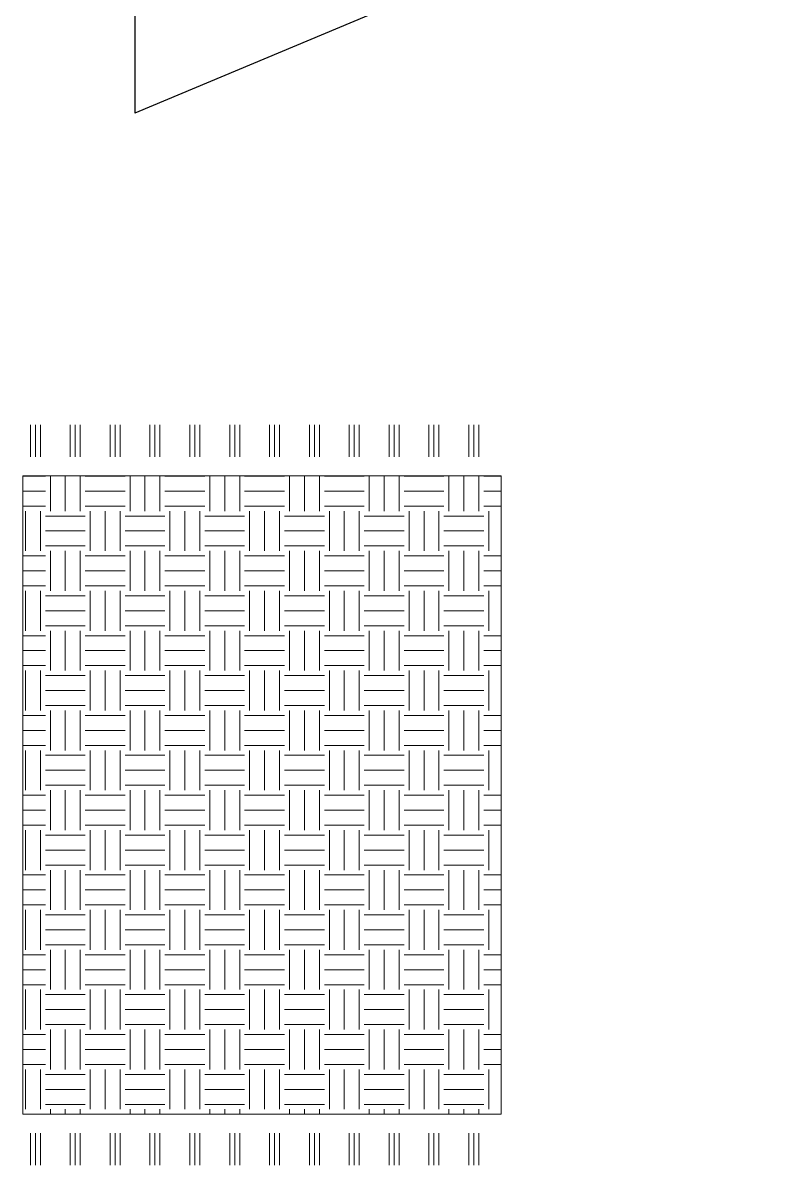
# Model space of a CAD drawing. Header units: millimetres. Extents: x 266 to 2266, y 192 to 2476.
# Drawn here: x 843.9 to 1155.2, y 1148.5 to 1625.8 of the extents above; entities that cross this region are included whole.
import ezdxf

# ---------------------------------------------------------------- set-up
doc = ezdxf.new("R2010")
doc.units = ezdxf.units.MM
doc.layers.add('ARREDI Salotti  - living rooms', color=175, linetype='Continuous', lineweight=9)
doc.layers.add('MURO', color=1, linetype='Continuous')

msp = doc.modelspace()

# ---------------------------------------------------------------- linework, layer by layer
at = {"layer": 'ARREDI Salotti  - living rooms', "linetype": 'Continuous'}
for p, q in [((847.09, 1444.49), (847.09, 1457.82)), ((849.17, 1444.49), (849.17, 1457.82)), ((851.25, 1444.49), (851.25, 1457.82)), ((863.75, 1444.49), (863.75, 1457.82)), ((865.84, 1444.49), (865.84, 1457.82)), ((867.92, 1444.49), (867.92, 1457.82)), ((880.42, 1444.49), (880.42, 1457.82)), ((882.5, 1444.49), (882.5, 1457.82)), ((884.59, 1444.49), (884.59, 1457.82)), ((897.09, 1444.49), (897.09, 1457.82)), ((899.17, 1444.49), (899.17, 1457.82)), ((901.25, 1444.49), (901.25, 1457.82)), ((913.75, 1444.49), (913.75, 1457.82)), ((915.84, 1444.49), (915.84, 1457.82)), ((917.92, 1444.49), (917.92, 1457.82)), ((930.42, 1444.49), (930.42, 1457.82)), ((932.5, 1444.49), (932.5, 1457.82)), ((934.59, 1444.49), (934.59, 1457.82)), ((947.09, 1444.49), (947.09, 1457.82)), ((949.17, 1444.49), (949.17, 1457.82)), ((951.25, 1444.49), (951.25, 1457.82)), ((963.75, 1444.49), (963.75, 1457.82)), ((965.84, 1444.49), (965.84, 1457.82)), ((967.92, 1444.49), (967.92, 1457.82)), ((980.42, 1444.49), (980.42, 1457.82)), ((982.5, 1444.49), (982.5, 1457.82)), ((984.59, 1444.49), (984.59, 1457.82)), ((997.09, 1444.49), (997.09, 1457.82)), ((999.17, 1444.49), (999.17, 1457.82)), ((1001.25, 1444.49), (1001.25, 1457.82)), ((1013.75, 1444.49), (1013.75, 1457.82)), ((1015.84, 1444.49), (1015.84, 1457.82)), ((1017.92, 1444.49), (1017.92, 1457.82)), ((1030.42, 1444.49), (1030.42, 1457.82)), ((1032.5, 1444.49), (1032.5, 1457.82)), ((1034.59, 1444.49), (1034.59, 1457.82)), ((843.92, 1169.82), (843.92, 1436.49)), ((843.92, 1436.49), (1043.92, 1436.49)), ((853.34, 1436.4), (843.92, 1436.4)), ((855.42, 1421.82), (855.42, 1436.49)), ((861.67, 1421.82), (861.67, 1436.49)), ((867.92, 1421.82), (867.92, 1436.49)), ((886.67, 1436.4), (870, 1436.4)), ((888.75, 1421.82), (888.75, 1436.49)), ((895, 1421.82), (895, 1436.49)), ((901.25, 1421.82), (901.25, 1436.49)), ((920, 1436.4), (903.34, 1436.4)), ((922.09, 1421.82), (922.09, 1436.49)), ((928.34, 1421.82), (928.34, 1436.49)), ((934.59, 1421.82), (934.59, 1436.49)), ((953.34, 1436.4), (936.67, 1436.4)), ((955.42, 1421.82), (955.42, 1436.49)), ((961.67, 1421.82), (961.67, 1436.49)), ((967.92, 1421.82), (967.92, 1436.49)), ((986.67, 1436.4), (970, 1436.4)), ((988.75, 1421.82), (988.75, 1436.49)), ((995, 1421.82), (995, 1436.49)), ((1001.25, 1421.82), (1001.25, 1436.49)), ((1020, 1436.4), (1003.34, 1436.4)), ((1022.09, 1421.82), (1022.09, 1436.49)), ((1028.34, 1421.82), (1028.34, 1436.49)), ((1034.59, 1421.82), (1034.59, 1436.49)), ((1043.92, 1436.4), (1036.67, 1436.4)), ((1043.92, 1436.49), (1043.92, 1169.82)), ((853.34, 1430.15), (843.92, 1430.15)), ((886.67, 1430.15), (870, 1430.15)), ((920, 1430.15), (903.34, 1430.15)), ((953.34, 1430.15), (936.67, 1430.15)), ((986.67, 1430.15), (970, 1430.15)), ((1020, 1430.15), (1003.34, 1430.15)), ((1043.92, 1430.15), (1036.67, 1430.15)), ((853.34, 1423.9), (843.92, 1423.9)), ((886.67, 1423.9), (870, 1423.9)), ((920, 1423.9), (903.34, 1423.9)), ((953.34, 1423.9), (936.67, 1423.9)), ((986.67, 1423.9), (970, 1423.9)), ((1020, 1423.9), (1003.34, 1423.9)), ((1043.92, 1423.9), (1036.67, 1423.9)), ((845, 1405.15), (845, 1421.82)), ((851.25, 1405.15), (851.25, 1421.82)), ((870, 1419.74), (853.34, 1419.74)), ((872.09, 1405.15), (872.09, 1421.82)), ((878.34, 1405.15), (878.34, 1421.82)), ((884.59, 1405.15), (884.59, 1421.82)), ((903.34, 1419.74), (886.67, 1419.74)), ((905.42, 1405.15), (905.42, 1421.82)), ((911.67, 1405.15), (911.67, 1421.82)), ((917.92, 1405.15), (917.92, 1421.82)), ((936.67, 1419.74), (920, 1419.74)), ((938.75, 1405.15), (938.75, 1421.82)), ((945, 1405.15), (945, 1421.82)), ((951.25, 1405.15), (951.25, 1421.82)), ((970, 1419.74), (953.34, 1419.74)), ((972.09, 1405.15), (972.09, 1421.82)), ((978.34, 1405.15), (978.34, 1421.82)), ((984.59, 1405.15), (984.59, 1421.82)), ((1003.34, 1419.74), (986.67, 1419.74)), ((1005.42, 1405.15), (1005.42, 1421.82)), ((1011.67, 1405.15), (1011.67, 1421.82)), ((1017.92, 1405.15), (1017.92, 1421.82)), ((1036.67, 1419.74), (1020, 1419.74)), ((1038.75, 1405.15), (1038.75, 1421.82)), ((870, 1413.49), (853.34, 1413.49)), ((903.34, 1413.49), (886.67, 1413.49)), ((936.67, 1413.49), (920, 1413.49)), ((970, 1413.49), (953.34, 1413.49)), ((1003.34, 1413.49), (986.67, 1413.49)), ((1036.67, 1413.49), (1020, 1413.49)), ((870, 1407.24), (853.34, 1407.24)), ((855.42, 1388.49), (855.42, 1405.15)), ((861.67, 1388.49), (861.67, 1405.15)), ((867.92, 1388.49), (867.92, 1405.15)), ((903.34, 1407.24), (886.67, 1407.24)), ((888.75, 1388.49), (888.75, 1405.15)), ((895, 1388.49), (895, 1405.15)), ((901.25, 1388.49), (901.25, 1405.15)), ((936.67, 1407.24), (920, 1407.24)), ((922.09, 1388.49), (922.09, 1405.15)), ((928.34, 1388.49), (928.34, 1405.15)), ((934.59, 1388.49), (934.59, 1405.15)), ((970, 1407.24), (953.34, 1407.24)), ((955.42, 1388.49), (955.42, 1405.15)), ((961.67, 1388.49), (961.67, 1405.15)), ((967.92, 1388.49), (967.92, 1405.15)), ((1003.34, 1407.24), (986.67, 1407.24)), ((988.75, 1388.49), (988.75, 1405.15)), ((995, 1388.49), (995, 1405.15)), ((1001.25, 1388.49), (1001.25, 1405.15)), ((1036.67, 1407.24), (1020, 1407.24)), ((1022.09, 1388.49), (1022.09, 1405.15)), ((1028.34, 1388.49), (1028.34, 1405.15)), ((1034.59, 1388.49), (1034.59, 1405.15)), ((853.34, 1403.07), (843.92, 1403.07)), ((886.67, 1403.07), (870, 1403.07)), ((920, 1403.07), (903.34, 1403.07)), ((953.34, 1403.07), (936.67, 1403.07)), ((986.67, 1403.07), (970, 1403.07)), ((1020, 1403.07), (1003.34, 1403.07)), ((1043.92, 1403.07), (1036.67, 1403.07)), ((853.34, 1396.82), (843.92, 1396.82)), ((886.67, 1396.82), (870, 1396.82)), ((920, 1396.82), (903.34, 1396.82)), ((953.34, 1396.82), (936.67, 1396.82)), ((986.67, 1396.82), (970, 1396.82)), ((1020, 1396.82), (1003.34, 1396.82)), ((1043.92, 1396.82), (1036.67, 1396.82)), ((853.34, 1390.57), (843.92, 1390.57)), ((886.67, 1390.57), (870, 1390.57)), ((920, 1390.57), (903.34, 1390.57)), ((953.34, 1390.57), (936.67, 1390.57)), ((986.67, 1390.57), (970, 1390.57)), ((1020, 1390.57), (1003.34, 1390.57)), ((1043.92, 1390.57), (1036.67, 1390.57)), ((845, 1371.82), (845, 1388.49)), ((851.25, 1371.82), (851.25, 1388.49)), ((870, 1386.4), (853.34, 1386.4)), ((872.09, 1371.82), (872.09, 1388.49)), ((878.34, 1371.82), (878.34, 1388.49)), ((884.59, 1371.82), (884.59, 1388.49)), ((903.34, 1386.4), (886.67, 1386.4)), ((905.42, 1371.82), (905.42, 1388.49)), ((911.67, 1371.82), (911.67, 1388.49)), ((917.92, 1371.82), (917.92, 1388.49)), ((936.67, 1386.4), (920, 1386.4)), ((938.75, 1371.82), (938.75, 1388.49)), ((945, 1371.82), (945, 1388.49)), ((951.25, 1371.82), (951.25, 1388.49)), ((970, 1386.4), (953.34, 1386.4)), ((972.09, 1371.82), (972.09, 1388.49)), ((978.34, 1371.82), (978.34, 1388.49)), ((984.59, 1371.82), (984.59, 1388.49)), ((1003.34, 1386.4), (986.67, 1386.4)), ((1005.42, 1371.82), (1005.42, 1388.49)), ((1011.67, 1371.82), (1011.67, 1388.49)), ((1017.92, 1371.82), (1017.92, 1388.49)), ((1036.67, 1386.4), (1020, 1386.4)), ((1038.75, 1371.82), (1038.75, 1388.49)), ((870, 1380.15), (853.34, 1380.15)), ((903.34, 1380.15), (886.67, 1380.15)), ((936.67, 1380.15), (920, 1380.15)), ((970, 1380.15), (953.34, 1380.15)), ((1003.34, 1380.15), (986.67, 1380.15)), ((1036.67, 1380.15), (1020, 1380.15)), ((870, 1373.9), (853.34, 1373.9)), ((855.42, 1355.15), (855.42, 1371.82)), ((861.67, 1355.15), (861.67, 1371.82)), ((867.92, 1355.15), (867.92, 1371.82)), ((903.34, 1373.9), (886.67, 1373.9)), ((888.75, 1355.15), (888.75, 1371.82)), ((895, 1355.15), (895, 1371.82)), ((901.25, 1355.15), (901.25, 1371.82)), ((936.67, 1373.9), (920, 1373.9)), ((922.09, 1355.15), (922.09, 1371.82)), ((928.34, 1355.15), (928.34, 1371.82)), ((934.59, 1355.15), (934.59, 1371.82)), ((970, 1373.9), (953.34, 1373.9)), ((955.42, 1355.15), (955.42, 1371.82)), ((961.67, 1355.15), (961.67, 1371.82)), ((967.92, 1355.15), (967.92, 1371.82)), ((1003.34, 1373.9), (986.67, 1373.9)), ((988.75, 1355.15), (988.75, 1371.82)), ((995, 1355.15), (995, 1371.82)), ((1001.25, 1355.15), (1001.25, 1371.82)), ((1036.67, 1373.9), (1020, 1373.9)), ((1022.09, 1355.15), (1022.09, 1371.82)), ((1028.34, 1355.15), (1028.34, 1371.82)), ((1034.59, 1355.15), (1034.59, 1371.82)), ((853.34, 1369.74), (843.92, 1369.74)), ((886.67, 1369.74), (870, 1369.74)), ((920, 1369.74), (903.34, 1369.74)), ((953.34, 1369.74), (936.67, 1369.74)), ((986.67, 1369.74), (970, 1369.74)), ((1020, 1369.74), (1003.34, 1369.74)), ((1043.92, 1369.74), (1036.67, 1369.74)), ((853.34, 1363.49), (843.92, 1363.49)), ((886.67, 1363.49), (870, 1363.49)), ((920, 1363.49), (903.34, 1363.49)), ((953.34, 1363.49), (936.67, 1363.49)), ((986.67, 1363.49), (970, 1363.49)), ((1020, 1363.49), (1003.34, 1363.49)), ((1043.92, 1363.49), (1036.67, 1363.49)), ((853.34, 1357.24), (843.92, 1357.24)), ((886.67, 1357.24), (870, 1357.24)), ((920, 1357.24), (903.34, 1357.24)), ((953.34, 1357.24), (936.67, 1357.24)), ((986.67, 1357.24), (970, 1357.24)), ((1020, 1357.24), (1003.34, 1357.24)), ((1043.92, 1357.24), (1036.67, 1357.24)), ((845, 1338.49), (845, 1355.15)), ((851.25, 1338.49), (851.25, 1355.15)), ((870, 1353.07), (853.34, 1353.07)), ((872.09, 1338.49), (872.09, 1355.15)), ((878.34, 1338.49), (878.34, 1355.15)), ((884.59, 1338.49), (884.59, 1355.15)), ((903.34, 1353.07), (886.67, 1353.07)), ((905.42, 1338.49), (905.42, 1355.15)), ((911.67, 1338.49), (911.67, 1355.15)), ((917.92, 1338.49), (917.92, 1355.15)), ((936.67, 1353.07), (920, 1353.07)), ((938.75, 1338.49), (938.75, 1355.15)), ((945, 1338.49), (945, 1355.15)), ((951.25, 1338.49), (951.25, 1355.15)), ((970, 1353.07), (953.34, 1353.07)), ((972.09, 1338.49), (972.09, 1355.15)), ((978.34, 1338.49), (978.34, 1355.15)), ((984.59, 1338.49), (984.59, 1355.15)), ((1003.34, 1353.07), (986.67, 1353.07)), ((1005.42, 1338.49), (1005.42, 1355.15)), ((1011.67, 1338.49), (1011.67, 1355.15)), ((1017.92, 1338.49), (1017.92, 1355.15)), ((1036.67, 1353.07), (1020, 1353.07)), ((1038.75, 1338.49), (1038.75, 1355.15)), ((870, 1346.82), (853.34, 1346.82)), ((903.34, 1346.82), (886.67, 1346.82)), ((936.67, 1346.82), (920, 1346.82)), ((970, 1346.82), (953.34, 1346.82)), ((1003.34, 1346.82), (986.67, 1346.82)), ((1036.67, 1346.82), (1020, 1346.82)), ((870, 1340.57), (853.34, 1340.57)), ((855.42, 1321.82), (855.42, 1338.49)), ((861.67, 1321.82), (861.67, 1338.49)), ((867.92, 1321.82), (867.92, 1338.49)), ((903.34, 1340.57), (886.67, 1340.57)), ((888.75, 1321.82), (888.75, 1338.49)), ((895, 1321.82), (895, 1338.49)), ((901.25, 1321.82), (901.25, 1338.49)), ((936.67, 1340.57), (920, 1340.57)), ((922.09, 1321.82), (922.09, 1338.49)), ((928.34, 1321.82), (928.34, 1338.49)), ((934.59, 1321.82), (934.59, 1338.49)), ((970, 1340.57), (953.34, 1340.57)), ((955.42, 1321.82), (955.42, 1338.49)), ((961.67, 1321.82), (961.67, 1338.49)), ((967.92, 1321.82), (967.92, 1338.49)), ((1003.34, 1340.57), (986.67, 1340.57)), ((988.75, 1321.82), (988.75, 1338.49)), ((995, 1321.82), (995, 1338.49)), ((1001.25, 1321.82), (1001.25, 1338.49)), ((1036.67, 1340.57), (1020, 1340.57)), ((1022.09, 1321.82), (1022.09, 1338.49)), ((1028.34, 1321.82), (1028.34, 1338.49)), ((1034.59, 1321.82), (1034.59, 1338.49)), ((853.34, 1336.4), (843.92, 1336.4)), ((886.67, 1336.4), (870, 1336.4)), ((920, 1336.4), (903.34, 1336.4)), ((953.34, 1336.4), (936.67, 1336.4)), ((986.67, 1336.4), (970, 1336.4)), ((1020, 1336.4), (1003.34, 1336.4)), ((1043.92, 1336.4), (1036.67, 1336.4)), ((853.34, 1330.15), (843.92, 1330.15)), ((886.67, 1330.15), (870, 1330.15)), ((920, 1330.15), (903.34, 1330.15)), ((953.34, 1330.15), (936.67, 1330.15)), ((986.67, 1330.15), (970, 1330.15)), ((1020, 1330.15), (1003.34, 1330.15)), ((1043.92, 1330.15), (1036.67, 1330.15)), ((853.34, 1323.9), (843.92, 1323.9)), ((886.67, 1323.9), (870, 1323.9)), ((920, 1323.9), (903.34, 1323.9)), ((953.34, 1323.9), (936.67, 1323.9)), ((986.67, 1323.9), (970, 1323.9)), ((1020, 1323.9), (1003.34, 1323.9)), ((1043.92, 1323.9), (1036.67, 1323.9)), ((845, 1305.15), (845, 1321.82)), ((851.25, 1305.15), (851.25, 1321.82)), ((870, 1319.74), (853.34, 1319.74)), ((872.09, 1305.15), (872.09, 1321.82)), ((878.34, 1305.15), (878.34, 1321.82)), ((884.59, 1305.15), (884.59, 1321.82)), ((903.34, 1319.74), (886.67, 1319.74)), ((905.42, 1305.15), (905.42, 1321.82)), ((911.67, 1305.15), (911.67, 1321.82)), ((917.92, 1305.15), (917.92, 1321.82)), ((936.67, 1319.74), (920, 1319.74)), ((938.75, 1305.15), (938.75, 1321.82)), ((945, 1305.15), (945, 1321.82)), ((951.25, 1305.15), (951.25, 1321.82)), ((970, 1319.74), (953.34, 1319.74)), ((972.09, 1305.15), (972.09, 1321.82)), ((978.34, 1305.15), (978.34, 1321.82)), ((984.59, 1305.15), (984.59, 1321.82)), ((1003.34, 1319.74), (986.67, 1319.74)), ((1005.42, 1305.15), (1005.42, 1321.82)), ((1011.67, 1305.15), (1011.67, 1321.82)), ((1017.92, 1305.15), (1017.92, 1321.82)), ((1036.67, 1319.74), (1020, 1319.74)), ((1038.75, 1305.15), (1038.75, 1321.82)), ((870, 1313.49), (853.34, 1313.49)), ((903.34, 1313.49), (886.67, 1313.49)), ((936.67, 1313.49), (920, 1313.49)), ((970, 1313.49), (953.34, 1313.49)), ((1003.34, 1313.49), (986.67, 1313.49)), ((1036.67, 1313.49), (1020, 1313.49)), ((870, 1307.24), (853.34, 1307.24)), ((855.42, 1288.49), (855.42, 1305.15)), ((861.67, 1288.49), (861.67, 1305.15)), ((867.92, 1288.49), (867.92, 1305.15)), ((903.34, 1307.24), (886.67, 1307.24)), ((888.75, 1288.49), (888.75, 1305.15)), ((895, 1288.49), (895, 1305.15)), ((901.25, 1288.49), (901.25, 1305.15)), ((936.67, 1307.24), (920, 1307.24)), ((922.09, 1288.49), (922.09, 1305.15)), ((928.34, 1288.49), (928.34, 1305.15)), ((934.59, 1288.49), (934.59, 1305.15)), ((970, 1307.24), (953.34, 1307.24)), ((955.42, 1288.49), (955.42, 1305.15)), ((961.67, 1288.49), (961.67, 1305.15)), ((967.92, 1288.49), (967.92, 1305.15)), ((1003.34, 1307.24), (986.67, 1307.24)), ((988.75, 1288.49), (988.75, 1305.15)), ((995, 1288.49), (995, 1305.15)), ((1001.25, 1288.49), (1001.25, 1305.15)), ((1036.67, 1307.24), (1020, 1307.24)), ((1022.09, 1288.49), (1022.09, 1305.15)), ((1028.34, 1288.49), (1028.34, 1305.15)), ((1034.59, 1288.49), (1034.59, 1305.15)), ((853.34, 1303.07), (843.92, 1303.07)), ((886.67, 1303.07), (870, 1303.07)), ((920, 1303.07), (903.34, 1303.07)), ((953.34, 1303.07), (936.67, 1303.07)), ((986.67, 1303.07), (970, 1303.07)), ((1020, 1303.07), (1003.34, 1303.07)), ((1043.92, 1303.07), (1036.67, 1303.07)), ((853.34, 1296.82), (843.92, 1296.82)), ((886.67, 1296.82), (870, 1296.82)), ((920, 1296.82), (903.34, 1296.82)), ((953.34, 1296.82), (936.67, 1296.82)), ((986.67, 1296.82), (970, 1296.82)), ((1020, 1296.82), (1003.34, 1296.82)), ((1043.92, 1296.82), (1036.67, 1296.82)), ((853.34, 1290.57), (843.92, 1290.57)), ((886.67, 1290.57), (870, 1290.57)), ((920, 1290.57), (903.34, 1290.57)), ((953.34, 1290.57), (936.67, 1290.57)), ((986.67, 1290.57), (970, 1290.57)), ((1020, 1290.57), (1003.34, 1290.57)), ((1043.92, 1290.57), (1036.67, 1290.57)), ((845, 1271.82), (845, 1288.49)), ((851.25, 1271.82), (851.25, 1288.49)), ((870, 1286.4), (853.34, 1286.4)), ((872.09, 1271.82), (872.09, 1288.49)), ((878.34, 1271.82), (878.34, 1288.49)), ((884.59, 1271.82), (884.59, 1288.49)), ((903.34, 1286.4), (886.67, 1286.4)), ((905.42, 1271.82), (905.42, 1288.49)), ((911.67, 1271.82), (911.67, 1288.49)), ((917.92, 1271.82), (917.92, 1288.49)), ((936.67, 1286.4), (920, 1286.4)), ((938.75, 1271.82), (938.75, 1288.49)), ((945, 1271.82), (945, 1288.49)), ((951.25, 1271.82), (951.25, 1288.49)), ((970, 1286.4), (953.34, 1286.4)), ((972.09, 1271.82), (972.09, 1288.49)), ((978.34, 1271.82), (978.34, 1288.49)), ((984.59, 1271.82), (984.59, 1288.49)), ((1003.34, 1286.4), (986.67, 1286.4)), ((1005.42, 1271.82), (1005.42, 1288.49)), ((1011.67, 1271.82), (1011.67, 1288.49)), ((1017.92, 1271.82), (1017.92, 1288.49)), ((1036.67, 1286.4), (1020, 1286.4)), ((1038.75, 1271.82), (1038.75, 1288.49)), ((870, 1280.15), (853.34, 1280.15)), ((903.34, 1280.15), (886.67, 1280.15)), ((936.67, 1280.15), (920, 1280.15)), ((970, 1280.15), (953.34, 1280.15)), ((1003.34, 1280.15), (986.67, 1280.15)), ((1036.67, 1280.15), (1020, 1280.15)), ((853.34, 1269.74), (843.92, 1269.74)), ((870, 1273.9), (853.34, 1273.9)), ((855.42, 1255.15), (855.42, 1271.82)), ((861.67, 1255.15), (861.67, 1271.82)), ((867.92, 1255.15), (867.92, 1271.82)), ((886.67, 1269.74), (870, 1269.74)), ((903.34, 1273.9), (886.67, 1273.9)), ((888.75, 1255.15), (888.75, 1271.82)), ((895, 1255.15), (895, 1271.82)), ((901.25, 1255.15), (901.25, 1271.82)), ((920, 1269.74), (903.34, 1269.74)), ((936.67, 1273.9), (920, 1273.9)), ((922.09, 1255.15), (922.09, 1271.82)), ((928.34, 1255.15), (928.34, 1271.82)), ((934.59, 1255.15), (934.59, 1271.82)), ((953.34, 1269.74), (936.67, 1269.74)), ((970, 1273.9), (953.34, 1273.9)), ((955.42, 1255.15), (955.42, 1271.82)), ((961.67, 1255.15), (961.67, 1271.82)), ((967.92, 1255.15), (967.92, 1271.82)), ((986.67, 1269.74), (970, 1269.74)), ((1003.34, 1273.9), (986.67, 1273.9)), ((988.75, 1255.15), (988.75, 1271.82)), ((995, 1255.15), (995, 1271.82)), ((1001.25, 1255.15), (1001.25, 1271.82)), ((1020, 1269.74), (1003.34, 1269.74)), ((1036.67, 1273.9), (1020, 1273.9)), ((1022.09, 1255.15), (1022.09, 1271.82)), ((1028.34, 1255.15), (1028.34, 1271.82)), ((1034.59, 1255.15), (1034.59, 1271.82)), ((1043.92, 1269.74), (1036.67, 1269.74)), ((853.34, 1263.49), (843.92, 1263.49)), ((886.67, 1263.49), (870, 1263.49)), ((920, 1263.49), (903.34, 1263.49)), ((953.34, 1263.49), (936.67, 1263.49)), ((986.67, 1263.49), (970, 1263.49)), ((1020, 1263.49), (1003.34, 1263.49)), ((1043.92, 1263.49), (1036.67, 1263.49)), ((853.34, 1257.24), (843.92, 1257.24)), ((886.67, 1257.24), (870, 1257.24)), ((920, 1257.24), (903.34, 1257.24)), ((953.34, 1257.24), (936.67, 1257.24)), ((986.67, 1257.24), (970, 1257.24)), ((1020, 1257.24), (1003.34, 1257.24)), ((1043.92, 1257.24), (1036.67, 1257.24)), ((845, 1238.49), (845, 1255.15)), ((851.25, 1238.49), (851.25, 1255.15)), ((870, 1253.07), (853.34, 1253.07)), ((872.09, 1238.49), (872.09, 1255.15)), ((878.34, 1238.49), (878.34, 1255.15)), ((884.59, 1238.49), (884.59, 1255.15)), ((903.34, 1253.07), (886.67, 1253.07)), ((905.42, 1238.49), (905.42, 1255.15)), ((911.67, 1238.49), (911.67, 1255.15)), ((917.92, 1238.49), (917.92, 1255.15)), ((936.67, 1253.07), (920, 1253.07)), ((938.75, 1238.49), (938.75, 1255.15)), ((945, 1238.49), (945, 1255.15)), ((951.25, 1238.49), (951.25, 1255.15)), ((970, 1253.07), (953.34, 1253.07)), ((972.09, 1238.49), (972.09, 1255.15)), ((978.34, 1238.49), (978.34, 1255.15)), ((984.59, 1238.49), (984.59, 1255.15)), ((1003.34, 1253.07), (986.67, 1253.07)), ((1005.42, 1238.49), (1005.42, 1255.15)), ((1011.67, 1238.49), (1011.67, 1255.15)), ((1017.92, 1238.49), (1017.92, 1255.15)), ((1036.67, 1253.07), (1020, 1253.07)), ((1038.75, 1238.49), (1038.75, 1255.15)), ((870, 1246.82), (853.34, 1246.82)), ((903.34, 1246.82), (886.67, 1246.82)), ((936.67, 1246.82), (920, 1246.82)), ((970, 1246.82), (953.34, 1246.82)), ((1003.34, 1246.82), (986.67, 1246.82)), ((1036.67, 1246.82), (1020, 1246.82)), ((853.34, 1236.4), (843.92, 1236.4)), ((870, 1240.57), (853.34, 1240.57)), ((855.42, 1221.82), (855.42, 1238.49)), ((861.67, 1221.82), (861.67, 1238.49)), ((867.92, 1221.82), (867.92, 1238.49)), ((886.67, 1236.4), (870, 1236.4)), ((903.34, 1240.57), (886.67, 1240.57)), ((888.75, 1221.82), (888.75, 1238.49)), ((895, 1221.82), (895, 1238.49)), ((901.25, 1221.82), (901.25, 1238.49)), ((920, 1236.4), (903.34, 1236.4)), ((936.67, 1240.57), (920, 1240.57)), ((922.09, 1221.82), (922.09, 1238.49)), ((928.34, 1221.82), (928.34, 1238.49)), ((934.59, 1221.82), (934.59, 1238.49)), ((953.34, 1236.4), (936.67, 1236.4)), ((970, 1240.57), (953.34, 1240.57)), ((955.42, 1221.82), (955.42, 1238.49)), ((961.67, 1221.82), (961.67, 1238.49)), ((967.92, 1221.82), (967.92, 1238.49)), ((986.67, 1236.4), (970, 1236.4)), ((1003.34, 1240.57), (986.67, 1240.57)), ((988.75, 1221.82), (988.75, 1238.49)), ((995, 1221.82), (995, 1238.49)), ((1001.25, 1221.82), (1001.25, 1238.49)), ((1020, 1236.4), (1003.34, 1236.4)), ((1036.67, 1240.57), (1020, 1240.57)), ((1022.09, 1221.82), (1022.09, 1238.49)), ((1028.34, 1221.82), (1028.34, 1238.49)), ((1034.59, 1221.82), (1034.59, 1238.49)), ((1043.92, 1236.4), (1036.67, 1236.4)), ((853.34, 1230.15), (843.92, 1230.15)), ((886.67, 1230.15), (870, 1230.15)), ((920, 1230.15), (903.34, 1230.15)), ((953.34, 1230.15), (936.67, 1230.15)), ((986.67, 1230.15), (970, 1230.15)), ((1020, 1230.15), (1003.34, 1230.15)), ((1043.92, 1230.15), (1036.67, 1230.15)), ((853.34, 1223.9), (843.92, 1223.9)), ((886.67, 1223.9), (870, 1223.9)), ((920, 1223.9), (903.34, 1223.9)), ((953.34, 1223.9), (936.67, 1223.9)), ((986.67, 1223.9), (970, 1223.9)), ((1020, 1223.9), (1003.34, 1223.9)), ((1043.92, 1223.9), (1036.67, 1223.9)), ((845, 1205.15), (845, 1221.82)), ((851.25, 1205.15), (851.25, 1221.82)), ((870, 1219.74), (853.34, 1219.74)), ((872.09, 1205.15), (872.09, 1221.82)), ((878.34, 1205.15), (878.34, 1221.82)), ((884.59, 1205.15), (884.59, 1221.82)), ((903.34, 1219.74), (886.67, 1219.74)), ((905.42, 1205.15), (905.42, 1221.82)), ((911.67, 1205.15), (911.67, 1221.82)), ((917.92, 1205.15), (917.92, 1221.82)), ((936.67, 1219.74), (920, 1219.74)), ((938.75, 1205.15), (938.75, 1221.82)), ((945, 1205.15), (945, 1221.82)), ((951.25, 1205.15), (951.25, 1221.82)), ((970, 1219.74), (953.34, 1219.74)), ((972.09, 1205.15), (972.09, 1221.82)), ((978.34, 1205.15), (978.34, 1221.82)), ((984.59, 1205.15), (984.59, 1221.82)), ((1003.34, 1219.74), (986.67, 1219.74)), ((1005.42, 1205.15), (1005.42, 1221.82)), ((1011.67, 1205.15), (1011.67, 1221.82)), ((1017.92, 1205.15), (1017.92, 1221.82)), ((1036.67, 1219.74), (1020, 1219.74)), ((1038.75, 1205.15), (1038.75, 1221.82)), ((870, 1213.49), (853.34, 1213.49)), ((903.34, 1213.49), (886.67, 1213.49)), ((936.67, 1213.49), (920, 1213.49)), ((970, 1213.49), (953.34, 1213.49)), ((1003.34, 1213.49), (986.67, 1213.49)), ((1036.67, 1213.49), (1020, 1213.49)), ((853.34, 1203.07), (843.92, 1203.07)), ((870, 1207.24), (853.34, 1207.24)), ((855.42, 1188.49), (855.42, 1205.15)), ((861.67, 1188.49), (861.67, 1205.15)), ((867.92, 1188.49), (867.92, 1205.15)), ((886.67, 1203.07), (870, 1203.07)), ((903.34, 1207.24), (886.67, 1207.24)), ((888.75, 1188.49), (888.75, 1205.15)), ((895, 1188.49), (895, 1205.15)), ((901.25, 1188.49), (901.25, 1205.15)), ((920, 1203.07), (903.34, 1203.07)), ((936.67, 1207.24), (920, 1207.24)), ((922.09, 1188.49), (922.09, 1205.15)), ((928.34, 1188.49), (928.34, 1205.15)), ((934.59, 1188.49), (934.59, 1205.15)), ((953.34, 1203.07), (936.67, 1203.07)), ((970, 1207.24), (953.34, 1207.24)), ((955.42, 1188.49), (955.42, 1205.15)), ((961.67, 1188.49), (961.67, 1205.15)), ((967.92, 1188.49), (967.92, 1205.15)), ((986.67, 1203.07), (970, 1203.07)), ((1003.34, 1207.24), (986.67, 1207.24)), ((988.75, 1188.49), (988.75, 1205.15)), ((995, 1188.49), (995, 1205.15)), ((1001.25, 1188.49), (1001.25, 1205.15)), ((1020, 1203.07), (1003.34, 1203.07)), ((1036.67, 1207.24), (1020, 1207.24)), ((1022.09, 1188.49), (1022.09, 1205.15)), ((1028.34, 1188.49), (1028.34, 1205.15)), ((1034.59, 1188.49), (1034.59, 1205.15)), ((1043.92, 1203.07), (1036.67, 1203.07)), ((853.34, 1196.82), (843.92, 1196.82)), ((886.67, 1196.82), (870, 1196.82)), ((920, 1196.82), (903.34, 1196.82)), ((953.34, 1196.82), (936.67, 1196.82)), ((986.67, 1196.82), (970, 1196.82)), ((1020, 1196.82), (1003.34, 1196.82)), ((1043.92, 1196.82), (1036.67, 1196.82)), ((853.34, 1190.57), (843.92, 1190.57)), ((886.67, 1190.57), (870, 1190.57)), ((920, 1190.57), (903.34, 1190.57)), ((953.34, 1190.57), (936.67, 1190.57)), ((986.67, 1190.57), (970, 1190.57)), ((1020, 1190.57), (1003.34, 1190.57)), ((1043.92, 1190.57), (1036.67, 1190.57)), ((845, 1171.82), (845, 1188.49)), ((851.25, 1171.82), (851.25, 1188.49)), ((870, 1186.4), (853.34, 1186.4)), ((872.09, 1171.82), (872.09, 1188.49)), ((878.34, 1171.82), (878.34, 1188.49)), ((884.59, 1171.82), (884.59, 1188.49)), ((903.34, 1186.4), (886.67, 1186.4)), ((905.42, 1171.82), (905.42, 1188.49)), ((911.67, 1171.82), (911.67, 1188.49)), ((917.92, 1171.82), (917.92, 1188.49)), ((936.67, 1186.4), (920, 1186.4)), ((938.75, 1171.82), (938.75, 1188.49)), ((945, 1171.82), (945, 1188.49)), ((951.25, 1171.82), (951.25, 1188.49)), ((970, 1186.4), (953.34, 1186.4)), ((972.09, 1171.82), (972.09, 1188.49)), ((978.34, 1171.82), (978.34, 1188.49)), ((984.59, 1171.82), (984.59, 1188.49)), ((1003.34, 1186.4), (986.67, 1186.4)), ((1005.42, 1171.82), (1005.42, 1188.49)), ((1011.67, 1171.82), (1011.67, 1188.49)), ((1017.92, 1171.82), (1017.92, 1188.49)), ((1036.67, 1186.4), (1020, 1186.4)), ((1038.75, 1171.82), (1038.75, 1188.49)), ((870, 1180.15), (853.34, 1180.15)), ((903.34, 1180.15), (886.67, 1180.15)), ((936.67, 1180.15), (920, 1180.15)), ((970, 1180.15), (953.34, 1180.15)), ((1003.34, 1180.15), (986.67, 1180.15)), ((1036.67, 1180.15), (1020, 1180.15)), ((1043.92, 1169.82), (843.92, 1169.82)), ((870, 1173.9), (853.34, 1173.9)), ((855.42, 1169.82), (855.42, 1171.82)), ((861.67, 1169.82), (861.67, 1171.82)), ((867.92, 1169.82), (867.92, 1171.82)), ((903.34, 1173.9), (886.67, 1173.9)), ((888.75, 1169.82), (888.75, 1171.82)), ((895, 1169.82), (895, 1171.82)), ((901.25, 1169.82), (901.25, 1171.82)), ((936.67, 1173.9), (920, 1173.9)), ((922.09, 1169.82), (922.09, 1171.82)), ((928.34, 1169.82), (928.34, 1171.82)), ((934.59, 1169.82), (934.59, 1171.82)), ((970, 1173.9), (953.34, 1173.9)), ((955.42, 1169.82), (955.42, 1171.82)), ((961.67, 1169.82), (961.67, 1171.82)), ((967.92, 1169.82), (967.92, 1171.82)), ((1003.34, 1173.9), (986.67, 1173.9)), ((988.75, 1169.82), (988.75, 1171.82)), ((995, 1169.82), (995, 1171.82)), ((1001.25, 1169.82), (1001.25, 1171.82)), ((1036.67, 1173.9), (1020, 1173.9)), ((1022.09, 1169.82), (1022.09, 1171.82)), ((1028.34, 1169.82), (1028.34, 1171.82)), ((1034.59, 1169.82), (1034.59, 1171.82)), ((847.09, 1148.49), (847.09, 1161.82)), ((849.17, 1148.49), (849.17, 1161.82)), ((851.25, 1148.49), (851.25, 1161.82)), ((863.75, 1148.49), (863.75, 1161.82)), ((865.84, 1148.49), (865.84, 1161.82)), ((867.92, 1148.49), (867.92, 1161.82)), ((880.42, 1148.49), (880.42, 1161.82)), ((882.5, 1148.49), (882.5, 1161.82)), ((884.59, 1148.49), (884.59, 1161.82)), ((897.09, 1148.49), (897.09, 1161.82)), ((899.17, 1148.49), (899.17, 1161.82)), ((901.25, 1148.49), (901.25, 1161.82)), ((913.75, 1148.49), (913.75, 1161.82)), ((915.84, 1148.49), (915.84, 1161.82)), ((917.92, 1148.49), (917.92, 1161.82)), ((930.42, 1148.49), (930.42, 1161.82)), ((932.5, 1148.49), (932.5, 1161.82)), ((934.59, 1148.49), (934.59, 1161.82)), ((947.09, 1148.49), (947.09, 1161.82)), ((949.17, 1148.49), (949.17, 1161.82)), ((951.25, 1148.49), (951.25, 1161.82)), ((963.75, 1148.49), (963.75, 1161.82)), ((965.84, 1148.49), (965.84, 1161.82)), ((967.92, 1148.49), (967.92, 1161.82)), ((980.42, 1148.49), (980.42, 1161.82)), ((982.5, 1148.49), (982.5, 1161.82)), ((984.59, 1148.49), (984.59, 1161.82)), ((997.09, 1148.49), (997.09, 1161.82)), ((999.17, 1148.49), (999.17, 1161.82)), ((1001.25, 1148.49), (1001.25, 1161.82)), ((1013.75, 1148.49), (1013.75, 1161.82)), ((1015.84, 1148.49), (1015.84, 1161.82)), ((1017.92, 1148.49), (1017.92, 1161.82)), ((1030.42, 1148.49), (1030.42, 1161.82)), ((1032.5, 1148.49), (1032.5, 1161.82)), ((1034.59, 1148.49), (1034.59, 1161.82))]:
    msp.add_line(p, q, dxfattribs=at)
at = {"layer": 'MURO'}
for p in [(2266.06, 2163.98), (890.79, 1653.15)]:
    msp.add_line(p, (890.79, 1588.1), dxfattribs=at)

doc.saveas('drawing.dxf')
